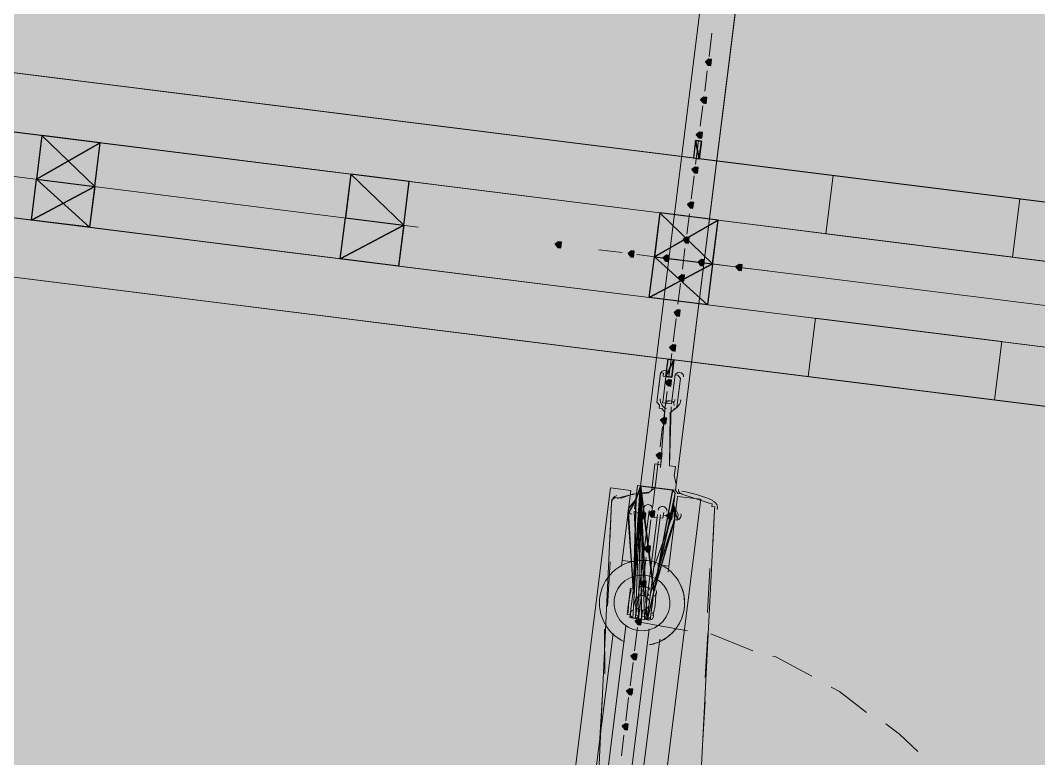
# Model space of a CAD drawing. Header units: metres. Extents: x -4 to 509425, y 7549 to 4732445.
# Drawn here: x 476042.056 to 476044.991, y 4719727.924 to 4719730.053 of the extents above; entities that cross this region are included whole.
import ezdxf

# ---------------------------------------------------------------- set-up
doc = ezdxf.new("R2010")
doc.units = ezdxf.units.M
doc.header["$LTSCALE"] = 0.01
doc.header["$MEASUREMENT"] = 0
doc.layers.get('0').update_dxf_attribs({"lineweight": 0})
doc.layers.add('_SUBESTACIÓN', color=1, linetype='Continuous')
doc.layers.add('SUBESTACION LA VID', color=253, linetype='Continuous')

# ---------------------------------------------------------------- blocks, each defined once
blk = doc.blocks.new('A$Cfff6051d')
at = {"layer": 'SUBESTACION LA VID', "transparency": 33554687}
h = blk.add_hatch(color=256, dxfattribs=at)
h.dxf.hatch_style = 2
h.paths.add_polyline_path([(476044.0471, 4719729.931), (476044.0482, 4719729.9394), (476044.0398, 4719729.9405), (476044.0303, 4719729.9331), (476044.0377, 4719729.9237), (476044.0461, 4719729.9226)])
h = blk.add_hatch(color=256, dxfattribs=at)
h.dxf.hatch_style = 2
h.paths.add_polyline_path([(476044.0334, 4719729.8218), (476044.0345, 4719729.8302), (476044.0261, 4719729.8313), (476044.0166, 4719729.8239), (476044.024, 4719729.8145), (476044.0324, 4719729.8134)])
h = blk.add_hatch(color=256, dxfattribs=at)
h.dxf.hatch_style = 2
h.paths.add_polyline_path([(476044.0208, 4719729.721), (476044.0219, 4719729.7294), (476044.0135, 4719729.7305), (476044.004, 4719729.7231), (476044.0114, 4719729.7137), (476044.0198, 4719729.7126)])
h = blk.add_hatch(color=256, dxfattribs=at)
h.dxf.hatch_style = 2
h.paths.add_polyline_path([(476044.0082, 4719729.6202), (476044.0092, 4719729.6286), (476044.0008, 4719729.6297), (476043.9914, 4719729.6223), (476043.9987, 4719729.6129), (476044.0071, 4719729.6118)])
h = blk.add_hatch(color=256, dxfattribs=at)
h.dxf.hatch_style = 2
h.paths.add_polyline_path([(476043.9955, 4719729.5194), (476043.9966, 4719729.5278), (476043.9882, 4719729.5289), (476043.9787, 4719729.5215), (476043.9861, 4719729.5121), (476043.9945, 4719729.511)])
h = blk.add_hatch(color=256, dxfattribs=at)
h.dxf.hatch_style = 2
h.paths.add_polyline_path([(476043.9829, 4719729.4186), (476043.9839, 4719729.427), (476043.9755, 4719729.4281), (476043.9661, 4719729.4207), (476043.9734, 4719729.4113), (476043.9818, 4719729.4102)])
h = blk.add_hatch(color=256, dxfattribs=at)
h.dxf.hatch_style = 2
h.paths.add_polyline_path([(476043.6143, 4719729.4051), (476043.6154, 4719729.4135), (476043.607, 4719729.4146), (476043.5975, 4719729.4072), (476043.6049, 4719729.3978), (476043.6133, 4719729.3967)])
h = blk.add_hatch(color=256, dxfattribs=at)
h.dxf.hatch_style = 2
h.paths.add_polyline_path([(476043.8243, 4719729.3788), (476043.8254, 4719729.3872), (476043.817, 4719729.3882), (476043.8075, 4719729.3809), (476043.8149, 4719729.3714), (476043.8233, 4719729.3704)])
h = blk.add_hatch(color=256, dxfattribs=at)
h.dxf.hatch_style = 2
h.paths.add_polyline_path([(476043.9251, 4719729.3661), (476043.9262, 4719729.3745), (476043.9178, 4719729.3756), (476043.9083, 4719729.3682), (476043.9157, 4719729.3588), (476043.9241, 4719729.3577)])
h = blk.add_hatch(color=256, dxfattribs=at)
h.dxf.hatch_style = 2
h.paths.add_polyline_path([(476044.0259, 4719729.3535), (476044.027, 4719729.3619), (476044.0186, 4719729.3629), (476044.0091, 4719729.3556), (476044.0165, 4719729.3461), (476044.0249, 4719729.3451)])
h = blk.add_hatch(color=256, dxfattribs=at)
h.dxf.hatch_style = 2
h.paths.add_polyline_path([(476044.1351, 4719729.3398), (476044.1362, 4719729.3482), (476044.1278, 4719729.3493), (476044.1183, 4719729.3419), (476044.1257, 4719729.3325), (476044.1341, 4719729.3314)])
h = blk.add_hatch(color=256, dxfattribs=at)
h.dxf.hatch_style = 2
h.paths.add_polyline_path([(476043.9692, 4719729.3094), (476043.9703, 4719729.3178), (476043.9619, 4719729.3189), (476043.9524, 4719729.3115), (476043.9597, 4719729.3021), (476043.9681, 4719729.301)])
h = blk.add_hatch(color=256, dxfattribs=at)
h.dxf.hatch_style = 2
h.paths.add_polyline_path([(476043.9566, 4719729.2086), (476043.9576, 4719729.217), (476043.9492, 4719729.2181), (476043.9398, 4719729.2107), (476043.9471, 4719729.2013), (476043.9555, 4719729.2002)])
h = blk.add_hatch(color=256, dxfattribs=at)
h.dxf.hatch_style = 2
h.paths.add_polyline_path([(476043.9439, 4719729.1078), (476043.945, 4719729.1162), (476043.9366, 4719729.1173), (476043.9271, 4719729.1099), (476043.9345, 4719729.1005), (476043.9429, 4719729.0994)])
h = blk.add_hatch(color=256, dxfattribs=at)
h.dxf.hatch_style = 2
h.paths.add_polyline_path([(476043.9313, 4719729.007), (476043.9323, 4719729.0154), (476043.9239, 4719729.0165), (476043.9145, 4719729.0091), (476043.9218, 4719728.9997), (476043.9302, 4719728.9986)])
h = blk.add_hatch(color=256, dxfattribs=at)
h.dxf.hatch_style = 2
h.paths.add_polyline_path([(476043.9176, 4719728.8978), (476043.9187, 4719728.9062), (476043.9103, 4719728.9072), (476043.9008, 4719728.8999), (476043.9081, 4719728.8904), (476043.9165, 4719728.8894)])
h = blk.add_hatch(color=256, dxfattribs=at)
h.dxf.hatch_style = 2
h.paths.add_polyline_path([(476043.905, 4719728.797), (476043.906, 4719728.8054), (476043.8976, 4719728.8064), (476043.8882, 4719728.7991), (476043.8955, 4719728.7896), (476043.9039, 4719728.7886)])
h = blk.add_hatch(color=256, dxfattribs=at)
h.dxf.hatch_style = 2
h.paths.add_polyline_path([(476043.8576, 4719728.6237), (476043.8587, 4719728.6321), (476043.8503, 4719728.6332), (476043.8408, 4719728.6258), (476043.8482, 4719728.6164), (476043.8566, 4719728.6153)])
h = blk.add_hatch(color=256, dxfattribs=at)
h.dxf.hatch_style = 2
h.paths.add_polyline_path([(476043.8839, 4719728.629), (476043.885, 4719728.6374), (476043.8766, 4719728.6384), (476043.8671, 4719728.6311), (476043.8744, 4719728.6216), (476043.8828, 4719728.6206)])
h = blk.add_hatch(color=256, dxfattribs=at)
h.dxf.hatch_style = 2
h.paths.add_polyline_path([(476043.9343, 4719728.6227), (476043.9354, 4719728.6311), (476043.927, 4719728.6321), (476043.9175, 4719728.6248), (476043.9248, 4719728.6153), (476043.9332, 4719728.6143)])
h = blk.add_hatch(color=256, dxfattribs=at)
h.dxf.hatch_style = 2
h.paths.add_polyline_path([(476043.8713, 4719728.5282), (476043.8723, 4719728.5366), (476043.8639, 4719728.5376), (476043.8545, 4719728.5303), (476043.8618, 4719728.5208), (476043.8702, 4719728.5198)])
h = blk.add_hatch(color=256, dxfattribs=at)
h.dxf.hatch_style = 2
h.paths.add_polyline_path([(476043.8586, 4719728.4274), (476043.8597, 4719728.4358), (476043.8513, 4719728.4368), (476043.8418, 4719728.4295), (476043.8492, 4719728.42), (476043.8576, 4719728.419)])
h = blk.add_hatch(color=256, dxfattribs=at)
h.dxf.hatch_style = 2
h.paths.add_polyline_path([(476043.8449, 4719728.3182), (476043.846, 4719728.3266), (476043.8376, 4719728.3276), (476043.8281, 4719728.3203), (476043.8355, 4719728.3108), (476043.8439, 4719728.3098)])
h = blk.add_hatch(color=256, dxfattribs=at)
h.dxf.hatch_style = 2
h.paths.add_polyline_path([(476043.8323, 4719728.2174), (476043.8333, 4719728.2258), (476043.8249, 4719728.2268), (476043.8155, 4719728.2195), (476043.8228, 4719728.21), (476043.8312, 4719728.209)])
h = blk.add_hatch(color=256, dxfattribs=at)
h.dxf.hatch_style = 2
h.paths.add_polyline_path([(476043.8197, 4719728.1166), (476043.8207, 4719728.125), (476043.8123, 4719728.126), (476043.8029, 4719728.1187), (476043.8102, 4719728.1092), (476043.8186, 4719728.1082)])
h = blk.add_hatch(color=256, dxfattribs=at)
h.dxf.hatch_style = 2
h.paths.add_polyline_path([(476043.807, 4719728.0158), (476043.8081, 4719728.0242), (476043.7997, 4719728.0252), (476043.7902, 4719728.0179), (476043.7976, 4719728.0084), (476043.806, 4719728.0074)])
at = {"layer": 'SUBESTACION LA VID', "lineweight": 15}
for p, q in [((476043.843, 4719728.7109), (476044.0241, 4719730.1558)), ((476043.9438, 4719728.6983), (476044.1249, 4719730.1431)), ((476044.0408, 4719729.9489), (476044.0493, 4719730.0161)), ((476054.4792, 4719728.3416), (476041.4671, 4719729.9729)), ((476054.4792, 4719728.3416), (476041.4671, 4719729.9729)), ((476044.0282, 4719729.8481), (476044.0356, 4719729.9069)), ((476044.0156, 4719729.7473), (476044.0229, 4719729.8061)), ((476054.3153, 4719728.1915), (476041.5972, 4719729.786)), ((476054.3153, 4719728.1915), (476041.5972, 4719729.786)), ((476042.0875, 4719729.4771), (476042.118, 4719729.7207)), ((476042.118, 4719729.7207), (476042.0875, 4719729.4771)), ((476042.2555, 4719729.456), (476042.2861, 4719729.6996)), ((476042.2861, 4719729.6996), (476042.2555, 4719729.456)), ((476044.0019, 4719729.6381), (476044.0103, 4719729.7053)), ((476044.0124, 4719729.6538), (476044.0187, 4719729.7042)), ((476043.2027, 4719729.4567), (476041.9426, 4719729.6147)), ((476042.9779, 4719729.3654), (476043.0085, 4719729.609)), ((476043.0085, 4719729.609), (476042.9779, 4719729.3654)), ((476043.9892, 4719729.5373), (476043.9977, 4719729.6045)), ((476044.3988, 4719729.6054), (476044.9364, 4719729.538)), ((476043.1459, 4719729.3444), (476043.1765, 4719729.588)), ((476043.1765, 4719729.588), (476043.1459, 4719729.3444)), ((476054.2848, 4719727.9479), (476041.5667, 4719729.5424)), ((476054.2848, 4719727.9479), (476041.5667, 4719729.5424)), ((476043.8684, 4719729.2538), (476043.8989, 4719729.4974)), ((476043.8989, 4719729.4974), (476043.8684, 4719729.2538)), ((476043.9766, 4719729.4365), (476043.984, 4719729.4953)), ((476044.0364, 4719729.2327), (476044.0669, 4719729.4763)), ((476044.0669, 4719729.4763), (476044.0364, 4719729.2327)), ((476044.3777, 4719729.4374), (476044.9154, 4719729.37)), ((476054.4065, 4719727.762), (476041.3944, 4719729.3933)), ((476054.4065, 4719727.762), (476041.3944, 4719729.3933)), ((476043.964, 4719729.3357), (476043.9713, 4719729.3945)), ((476043.7907, 4719729.383), (476043.7235, 4719729.3914)), ((476043.8999, 4719729.3693), (476043.8327, 4719729.3777)), ((476044.0007, 4719729.3567), (476043.9335, 4719729.3651)), ((476045.2608, 4719729.1987), (476044.0007, 4719729.3567)), ((476044.1015, 4719729.344), (476044.0427, 4719729.3514)), ((476044.2107, 4719729.3303), (476044.1435, 4719729.3387)), ((476043.9513, 4719729.2349), (476043.9587, 4719729.2937)), ((476043.9376, 4719729.1257), (476043.9461, 4719729.1929)), ((476044.3472, 4719729.1938), (476044.8848, 4719729.1264)), ((476043.925, 4719729.0249), (476043.9334, 4719729.0921)), ((476043.9397, 4719729.0742), (476043.9334, 4719729.0238)), ((476043.8998, 4719729.028), (476043.8903, 4719728.9524)), ((476043.8987, 4719729.0196), (476043.8956, 4719728.9944)), ((476043.9166, 4719729.0259), (476043.9082, 4719728.9587)), ((476043.9334, 4719728.9555), (476043.9418, 4719729.0227)), ((476043.9502, 4719728.9534), (476043.9586, 4719729.0206)), ((476044.3261, 4719729.0258), (476044.8637, 4719728.9584)), ((476043.9124, 4719728.924), (476043.9197, 4719728.9829)), ((476043.9145, 4719728.9408), (476043.9007, 4719728.7634)), ((476043.9313, 4719728.9387), (476043.927, 4719728.7686)), ((476043.8997, 4719728.8232), (476043.9071, 4719728.882)), ((476043.886, 4719728.714), (476043.8945, 4719728.7812)), ((476043.8776, 4719728.6468), (476043.8881, 4719728.7308)), ((476043.8335, 4719728.7036), (476043.8261, 4719728.6448)), ((476043.8419, 4719728.7025), (476043.8419, 4719728.7025)), ((476043.843, 4719728.7109), (476043.9354, 4719728.6993)), ((476043.9343, 4719728.6909), (476043.9343, 4719728.6909)), ((476043.9427, 4719728.6899), (476043.9354, 4719728.6311)), ((476043.76, 4719728.6616), (476043.7547, 4719728.5513)), ((476043.8293, 4719728.67), (476043.8093, 4719728.6469)), ((476043.8083, 4719728.6385), (476043.8219, 4719728.4064)), ((476043.8134, 4719728.3392), (476043.8503, 4719728.6332)), ((476043.8167, 4719728.6374), (476043.8167, 4719728.6374)), ((476043.8335, 4719728.6353), (476043.8251, 4719728.6364)), ((476043.8324, 4719728.4904), (476043.8251, 4719728.6364)), ((476043.8671, 4719728.6311), (476043.8302, 4719728.3371)), ((476043.8335, 4719728.6353), (476043.8503, 4719728.6332)), ((476043.8346, 4719728.6437), (476043.8346, 4719728.6437)), ((476043.8514, 4719728.6416), (476043.8492, 4719728.6248)), ((476043.8587, 4719728.6321), (476043.8587, 4719728.6321)), ((476043.866, 4719728.6227), (476043.8682, 4719728.6395)), ((476043.8671, 4719728.6311), (476043.8839, 4719728.629)), ((476043.9102, 4719728.6342), (476043.908, 4719728.6174)), ((476043.927, 4719728.6321), (476043.927, 4719728.6321)), ((476043.9385, 4719728.6563), (476043.9522, 4719728.629)), ((476044.0519, 4719728.5397), (476044.0561, 4719728.6415)), ((476043.8923, 4719728.6279), (476043.8554, 4719728.3339)), ((476043.865, 4719728.546), (476043.8734, 4719728.6132)), ((476043.9427, 4719728.6216), (476043.8723, 4719728.4001)), ((476043.8817, 4719728.4757), (476043.9343, 4719728.6227)), ((476043.908, 4719728.6174), (476043.8996, 4719728.6185)), ((476043.9259, 4719728.6237), (476043.9091, 4719728.6258)), ((476043.7557, 4719728.4915), (476043.7483, 4719728.3644)), ((476043.824, 4719728.4914), (476043.7904, 4719728.4957)), ((476043.8523, 4719728.4452), (476043.8597, 4719728.504)), ((476043.9248, 4719728.4788), (476043.8912, 4719728.483)), ((476044.0361, 4719728.3454), (476044.0435, 4719728.4725)), ((476043.8219, 4719728.4064), (476043.8219, 4719728.4064)), ((476043.8397, 4719728.3444), (476043.8471, 4719728.4032)), ((476043.846, 4719728.3948), (476043.8481, 4719728.4116)), ((476043.8544, 4719728.3938), (476043.8565, 4719728.4106)), ((476043.8723, 4719728.4001), (476043.8723, 4719728.4001)), ((476043.8145, 4719728.3476), (476043.8145, 4719728.3476)), ((476043.8218, 4719728.3381), (476043.8218, 4719728.3381)), ((476043.8407, 4719728.3528), (476043.8376, 4719728.3276)), ((476043.8491, 4719728.3518), (476043.846, 4719728.3266)), ((476043.8649, 4719728.3413), (476043.8649, 4719728.3413)), ((476043.4459, 4719725.4757), (476043.8008, 4719728.3066)), ((476043.8365, 4719728.3192), (476043.9783, 4719728.2929)), ((476043.5131, 4719725.4673), (476043.868, 4719728.2982)), ((476043.7641, 4719728.2856), (476043.6019, 4719726.992)), ((476043.7399, 4719728.2972), (476043.7409, 4719728.1691)), ((476043.826, 4719728.2352), (476043.8344, 4719728.3024)), ((476044.0297, 4719728.1585), (476044.0371, 4719728.2855)), ((476044.0455, 4719728.2845), (476044.1673, 4719728.2351)), ((476043.8985, 4719728.2688), (476043.7531, 4719727.1096)), ((476043.8134, 4719728.1344), (476043.8218, 4719728.2016)), ((476043.7335, 4719728.1103), (476043.7261, 4719727.9832)), ((476043.8007, 4719728.0336), (476043.8091, 4719728.1008)), ((476044.0223, 4719727.9632), (476044.0297, 4719728.0902)), ((476043.7881, 4719727.9328), (476043.7955, 4719727.9916))]:
    blk.add_line(p, q, dxfattribs=at)
at = {"layer": 'SUBESTACION LA VID', "lineweight": 0}
for p, q in [((476043.8989, 4719729.4974), (476041.656, 4719729.7786)), ((476043.9956, 4719729.6559), (476047.9605, 4719729.1588)), ((476043.8684, 4719729.2538), (476041.6255, 4719729.535)), ((476045.2262, 4719729.331), (476043.8989, 4719729.4974)), ((476045.1956, 4719729.0874), (476043.8684, 4719729.2538)), ((476043.9229, 4719729.0763), (476047.8879, 4719728.5792)), ((476043.843, 4719728.7109), (476043.9438, 4719728.6983))]:
    blk.add_line(p, q, dxfattribs=at)
at = {"layer": 'SUBESTACION LA VID', "lineweight": 15}
for points in [[(476043.843, 4719728.7109), (476043.9438, 4719728.6983), (476044.1249, 4719730.1431), (476044.0241, 4719730.1558), (476043.843, 4719728.7109)], [(476047.9605, 4719729.1588), (476044.0124, 4719729.6538), (476044.0187, 4719729.7042), (476044.0019, 4719729.7063), (476043.9956, 4719729.6559), (476041.6183, 4719729.954), (476041.5814, 4719729.66), (476041.6402, 4719729.6526), (476041.656, 4719729.7786), (476042.118, 4719729.7207), (476042.1022, 4719729.5947), (476042.2703, 4719729.5736), (476042.2861, 4719729.6996), (476043.0085, 4719729.609), (476042.9927, 4719729.483), (476043.1607, 4719729.462), (476043.1765, 4719729.588), (476043.8989, 4719729.4974), (476043.8831, 4719729.3714), (476044.0511, 4719729.3503), (476044.0669, 4719729.4763), (476045.2262, 4719729.331)], [(476047.9605, 4719729.1588), (476044.0124, 4719729.6538), (476044.0187, 4719729.7042), (476044.0019, 4719729.7063), (476043.9956, 4719729.6559), (476041.6183, 4719729.954), (476041.5814, 4719729.66), (476041.6402, 4719729.6526), (476041.656, 4719729.7786), (476042.118, 4719729.7207), (476042.1022, 4719729.5947), (476042.2703, 4719729.5736), (476042.2861, 4719729.6996), (476043.0085, 4719729.609), (476042.9927, 4719729.483), (476043.1607, 4719729.462), (476043.1765, 4719729.588), (476043.8989, 4719729.4974), (476043.8831, 4719729.3714), (476044.0511, 4719729.3503), (476044.0669, 4719729.4763), (476045.2262, 4719729.331)], [(476043.9956, 4719729.6559), (476044.0019, 4719729.7063), (476044.0187, 4719729.7042)], [(476043.9956, 4719729.6559), (476044.0019, 4719729.7063), (476044.0187, 4719729.7042), (476044.0124, 4719729.6538)], [(476047.8879, 4719728.5792), (476043.9397, 4719729.0742), (476043.9334, 4719729.0238), (476043.9166, 4719729.0259), (476043.9229, 4719729.0763), (476041.5456, 4719729.3743), (476041.5814, 4719729.66), (476041.6402, 4719729.6526), (476041.6255, 4719729.535), (476042.0875, 4719729.4771), (476042.1022, 4719729.5947), (476042.2703, 4719729.5736), (476042.2555, 4719729.456), (476042.9779, 4719729.3654), (476042.9927, 4719729.483), (476043.1607, 4719729.462), (476043.1459, 4719729.3444), (476043.8684, 4719729.2538), (476043.8831, 4719729.3714), (476044.0511, 4719729.3503), (476044.0364, 4719729.2327), (476045.1956, 4719729.0874)], [(476047.8879, 4719728.5792), (476043.9397, 4719729.0742), (476043.9334, 4719729.0238), (476043.9166, 4719729.0259), (476043.9229, 4719729.0763), (476041.5456, 4719729.3743), (476041.5814, 4719729.66), (476041.6402, 4719729.6526), (476041.6255, 4719729.535), (476042.0875, 4719729.4771), (476042.1022, 4719729.5947), (476042.2703, 4719729.5736), (476042.2555, 4719729.456), (476042.9779, 4719729.3654), (476042.9927, 4719729.483), (476043.1607, 4719729.462), (476043.1459, 4719729.3444), (476043.8684, 4719729.2538), (476043.8831, 4719729.3714), (476044.0511, 4719729.3503), (476044.0364, 4719729.2327), (476045.1956, 4719729.0874)], [(476044.3777, 4719729.4374), (476044.3988, 4719729.6054), (476044.9364, 4719729.538), (476044.9154, 4719729.37)], [(476044.3988, 4719729.6054), (476044.3777, 4719729.4374), (476044.9154, 4719729.37), (476044.9364, 4719729.538)], [(476044.3261, 4719729.0258), (476044.3472, 4719729.1938), (476044.8848, 4719729.1264), (476044.8637, 4719728.9584)], [(476044.3472, 4719729.1938), (476044.3261, 4719729.0258), (476044.8637, 4719728.9584), (476044.8848, 4719729.1264)], [(476043.9229, 4719729.0763), (476043.9166, 4719729.0259), (476043.9334, 4719729.0238), (476043.9397, 4719729.0742)], [(476043.9229, 4719729.0763), (476043.9166, 4719729.0259), (476043.9334, 4719729.0238)], [(476043.6573, 4719726.4816), (476043.76, 4719728.6616), (476043.761, 4719728.67), (476043.7705, 4719728.6773), (476043.7873, 4719728.6752), (476043.823, 4719728.6878), (476043.8398, 4719728.6857), (476043.8661, 4719728.6909), (476043.8755, 4719728.6983), (476043.8766, 4719728.7067), (476043.8787, 4719728.7235), (476043.8808, 4719728.7403), (476043.8839, 4719728.7655), (476043.885, 4719728.7739), (476043.9018, 4719728.7718), (476043.9124, 4719728.924), (476043.905, 4719728.9335), (476043.8966, 4719728.9346), (476043.8977, 4719728.943), (476043.8903, 4719728.9524), (476043.8987, 4719729.0196), (476043.8998, 4719729.028), (476043.9008, 4719729.0364), (476043.9092, 4719729.0354), (476043.9082, 4719729.027), (476043.9166, 4719729.0259), (476043.9082, 4719728.9587), (476043.9071, 4719728.9503), (476043.9155, 4719728.9492), (476043.9239, 4719728.9482), (476043.9323, 4719728.9471), (476043.9334, 4719728.9555), (476043.9418, 4719729.0227), (476043.9428, 4719729.0311), (476043.9512, 4719729.0301), (476043.9586, 4719729.0206), (476043.9502, 4719728.9534), (476043.9491, 4719728.945), (476043.9481, 4719728.9366), (476043.9386, 4719728.9293), (476043.9292, 4719728.9219), (476043.927, 4719728.7686), (476043.9438, 4719728.7665), (476043.9427, 4719728.7581), (476043.9406, 4719728.7413), (476043.9459, 4719728.7151), (476043.9438, 4719728.6983), (476043.9511, 4719728.6888), (476043.9595, 4719728.6878), (476044.0005, 4719728.6741), (476044.0414, 4719728.6604), (476044.0498, 4719728.6594), (476044.0488, 4719728.651), (476044.0572, 4719728.6499), (476044.0561, 4719728.6415), (476043.9461, 4719726.471)], [(476043.9018, 4719728.7718), (476043.885, 4719728.7739), (476043.8839, 4719728.7655), (476043.8808, 4719728.7403), (476043.8787, 4719728.7235), (476043.8766, 4719728.7067)], [(476043.9438, 4719728.6983), (476043.9459, 4719728.7151), (476043.9406, 4719728.7413), (476043.9427, 4719728.7581), (476043.9438, 4719728.7665), (476043.927, 4719728.7686)], [(476043.7883, 4719728.4789), (476043.8157, 4719728.6973), (476043.7569, 4719728.7046), (476043.3051, 4719725.1009)], [(476043.9522, 4719728.629), (476043.9511, 4719728.6206), (476043.95, 4719728.6122), (476043.9416, 4719728.6132), (476043.8817, 4719728.4074), (476043.8807, 4719728.399), (476043.8796, 4719728.3906), (476043.8786, 4719728.3822), (476043.8775, 4719728.3738), (476043.8765, 4719728.3654), (476043.8754, 4719728.357), (476043.8743, 4719728.3486), (476043.8733, 4719728.3402), (476043.8722, 4719728.3318), (476043.8628, 4719728.3245), (476043.8544, 4719728.3255), (476043.846, 4719728.3266), (476043.8376, 4719728.3276), (476043.8292, 4719728.3287), (476043.8208, 4719728.3297), (476043.8124, 4719728.3308), (476043.8134, 4719728.3392), (476043.805, 4719728.3402), (476043.8061, 4719728.3486), (476043.8071, 4719728.357), (476043.8082, 4719728.3654), (476043.8093, 4719728.3738), (476043.8103, 4719728.3822), (476043.8114, 4719728.3906), (476043.8124, 4719728.399), (476043.8135, 4719728.4074), (476043.8145, 4719728.4158), (476043.8229, 4719728.4148), (476043.8072, 4719728.6301), (476043.8083, 4719728.6385), (476043.8093, 4719728.6469), (476043.8293, 4719728.67), (476043.8335, 4719728.7036), (476043.8346, 4719728.712), (476043.843, 4719728.7109), (476043.9354, 4719728.6993), (476043.9427, 4719728.6899), (476043.9385, 4719728.6563), (476043.9522, 4719728.629)], [(476043.8203, 4719727.1011), (476044.0173, 4719728.672), (476043.9501, 4719728.6804), (476043.9227, 4719728.462)], [(476043.8912, 4719728.6195), (476043.8828, 4719728.6206), (476043.885, 4719728.6374)], [(476043.9007, 4719728.6269), (476043.9007, 4719728.6269), (476043.8638, 4719728.3329)], [(476044.225, 4719728.2193), (476044.2334, 4719728.2183), (476044.3374, 4719728.1626)], [(476044.393, 4719728.13), (476044.4172, 4719728.1184), (476044.4948, 4719728.0575)], [(476044.5505, 4719728.0249), (476044.5893, 4719727.9945), (476044.6429, 4719727.9451)]]:
    blk.add_lwpolyline(points, dxfattribs=at)
at = {"layer": 'SUBESTACION LA VID', "lineweight": 0}
for points in [[(476041.6183, 4719729.954), (476051.9507, 4719728.6586), (476043.9956, 4719729.6559)], [(476041.6183, 4719729.954), (476051.9507, 4719728.6586), (476043.9956, 4719729.6559)], [(476042.118, 4719729.7207), (476043.8989, 4719729.4974), (476041.656, 4719729.7786)], [(476042.118, 4719729.7207), (476043.8989, 4719729.4974), (476045.2262, 4719729.331), (476046.713, 4719729.1446)], [(476043.1765, 4719729.588), (476042.118, 4719729.7207), (476043.0085, 4719729.609)], [(476043.1765, 4719729.588), (476042.118, 4719729.7207), (476043.0085, 4719729.609)], [(476051.9507, 4719728.6586), (476047.9857, 4719729.1557), (476043.9956, 4719729.6559), (476047.9605, 4719729.1588)], [(476042.0875, 4719729.4771), (476043.8684, 4719729.2538), (476041.6255, 4719729.535)], [(476043.1459, 4719729.3444), (476042.0875, 4719729.4771), (476042.9779, 4719729.3654)], [(476042.0875, 4719729.4771), (476043.8684, 4719729.2538), (476045.1956, 4719729.0874), (476046.6825, 4719728.901)], [(476043.1459, 4719729.3444), (476042.0875, 4719729.4771), (476042.9779, 4719729.3654)], [(476041.5456, 4719729.3743), (476051.878, 4719728.079), (476043.9229, 4719729.0763)], [(476041.5456, 4719729.3743), (476051.878, 4719728.079), (476043.9229, 4719729.0763)], [(476051.878, 4719728.079), (476047.9131, 4719728.5761), (476043.9229, 4719729.0763), (476047.8879, 4719728.5792)], [(476043.843, 4719728.7109), (476043.8208, 4719728.3297), (476043.843, 4719728.7109), (476043.8208, 4719728.3297), (476043.843, 4719728.7109), (476043.8208, 4719728.3297), (476043.843, 4719728.7109), (476043.8208, 4719728.3297), (476043.843, 4719728.7109), (476043.8292, 4719728.3287), (476043.843, 4719728.7109), (476043.8292, 4719728.3287), (476043.843, 4719728.7109), (476043.8292, 4719728.3287)], [(476043.8346, 4719728.712), (476043.8293, 4719728.67), (476043.8346, 4719728.712), (476043.8293, 4719728.67)], [(476043.8335, 4719728.7036), (476043.8293, 4719728.67), (476043.8335, 4719728.7036), (476043.8293, 4719728.67), (476043.8335, 4719728.7036)], [(476043.843, 4719728.7109), (476043.8376, 4719728.3276), (476043.843, 4719728.7109), (476043.846, 4719728.3266), (476043.843, 4719728.7109), (476043.846, 4719728.3266), (476043.843, 4719728.7109), (476043.8544, 4719728.3255), (476043.843, 4719728.7109), (476043.8544, 4719728.3255), (476043.843, 4719728.7109), (476043.8544, 4719728.3255), (476043.843, 4719728.7109), (476043.8628, 4719728.3245), (476043.843, 4719728.7109), (476043.8628, 4719728.3245), (476043.843, 4719728.7109), (476043.8628, 4719728.3245), (476043.843, 4719728.7109)], [(476043.8817, 4719728.4074), (476043.9354, 4719728.6993), (476043.8817, 4719728.4074), (476043.9354, 4719728.6993)], [(476043.9343, 4719728.6909), (476043.8817, 4719728.4074), (476043.9427, 4719728.6899), (476043.8817, 4719728.4074), (476043.9427, 4719728.6899)], [(476043.8093, 4719728.6469), (476043.8072, 4719728.6301), (476043.8093, 4719728.6469), (476043.8072, 4719728.6301), (476043.8093, 4719728.6469), (476043.8072, 4719728.6301), (476043.8093, 4719728.6469)], [(476043.8083, 4719728.6385), (476043.8093, 4719728.6469), (476043.8083, 4719728.6385)], [(476043.9385, 4719728.6563), (476043.9416, 4719728.6132), (476043.9385, 4719728.6563), (476043.9416, 4719728.6132), (476043.9385, 4719728.6563), (476043.9416, 4719728.6132), (476043.9385, 4719728.6563), (476043.95, 4719728.6122), (476043.9385, 4719728.6563), (476043.95, 4719728.6122), (476043.9385, 4719728.6563)], [(476043.9511, 4719728.6206), (476043.9522, 4719728.629), (476043.9511, 4719728.6206)], [(476043.8145, 4719728.4158), (476043.805, 4719728.3402), (476043.8145, 4719728.4158), (476043.805, 4719728.3402), (476043.8145, 4719728.4158), (476043.805, 4719728.3402), (476043.8145, 4719728.4158), (476043.805, 4719728.3402)], [(476043.8135, 4719728.4074), (476043.8061, 4719728.3486), (476043.8135, 4719728.4074), (476043.8061, 4719728.3486), (476043.8135, 4719728.4074), (476043.805, 4719728.3402), (476043.8135, 4719728.4074), (476043.805, 4719728.3402), (476043.8135, 4719728.4074)], [(476043.8124, 4719728.399), (476043.8061, 4719728.3486), (476043.8124, 4719728.399), (476043.8061, 4719728.3486), (476043.8124, 4719728.399)], [(476043.8103, 4719728.3822), (476043.8093, 4719728.3738), (476043.8103, 4719728.3822), (476043.8082, 4719728.3654), (476043.8114, 4719728.3906), (476043.8082, 4719728.3654), (476043.8114, 4719728.3906), (476043.8082, 4719728.3654), (476043.8114, 4719728.3906), (476043.8082, 4719728.3654), (476043.8114, 4719728.3906), (476043.8071, 4719728.357), (476043.8124, 4719728.399), (476043.8071, 4719728.357), (476043.8124, 4719728.399), (476043.8071, 4719728.357), (476043.8124, 4719728.399), (476043.8071, 4719728.357)], [(476043.8229, 4719728.4148), (476043.8124, 4719728.3308), (476043.8229, 4719728.4148), (476043.8124, 4719728.3308), (476043.8229, 4719728.4148), (476043.8124, 4719728.3308), (476043.8229, 4719728.4148), (476043.8124, 4719728.3308), (476043.8229, 4719728.4148), (476043.8124, 4719728.3308), (476043.8229, 4719728.4148), (476043.8124, 4719728.3308), (476043.8229, 4719728.4148)], [(476043.8229, 4719728.4148), (476043.8134, 4719728.3392), (476043.8229, 4719728.4148), (476043.8134, 4719728.3392), (476043.8229, 4719728.4148), (476043.8134, 4719728.3392), (476043.8229, 4719728.4148), (476043.8134, 4719728.3392), (476043.8229, 4719728.4148), (476043.8134, 4719728.3392), (476043.8229, 4719728.4148), (476043.8134, 4719728.3392)], [(476043.8712, 4719728.3234), (476043.8817, 4719728.4074), (476043.8722, 4719728.3318), (476043.8817, 4719728.4074), (476043.8722, 4719728.3318), (476043.8817, 4719728.4074), (476043.8722, 4719728.3318), (476043.8817, 4719728.4074), (476043.8722, 4719728.3318), (476043.8817, 4719728.4074), (476043.8722, 4719728.3318), (476043.8817, 4719728.4074), (476043.8722, 4719728.3318), (476043.8817, 4719728.4074), (476043.8722, 4719728.3318), (476043.8817, 4719728.4074), (476043.8722, 4719728.3318), (476043.8817, 4719728.4074), (476043.8722, 4719728.3318), (476043.8807, 4719728.399), (476043.8722, 4719728.3318), (476043.8807, 4719728.399), (476043.8722, 4719728.3318), (476043.8807, 4719728.399), (476043.8733, 4719728.3402), (476043.8807, 4719728.399), (476043.8733, 4719728.3402), (476043.8807, 4719728.399), (476043.8733, 4719728.3402), (476043.8807, 4719728.399)], [(476043.8733, 4719728.3402), (476043.8796, 4719728.3906), (476043.8733, 4719728.3402), (476043.8796, 4719728.3906), (476043.8743, 4719728.3486), (476043.8796, 4719728.3906), (476043.8743, 4719728.3486), (476043.8796, 4719728.3906), (476043.8743, 4719728.3486), (476043.8786, 4719728.3822), (476043.8743, 4719728.3486)], [(476043.8754, 4719728.357), (476043.8786, 4719728.3822), (476043.8754, 4719728.357), (476043.8786, 4719728.3822), (476043.8754, 4719728.357), (476043.8775, 4719728.3738), (476043.8765, 4719728.3654), (476043.8775, 4719728.3738), (476043.8765, 4719728.3654)]]:
    blk.add_lwpolyline(points, dxfattribs=at)
at = {"layer": 'SUBESTACION LA VID'}
for points in [[(476044.0471, 4719729.931), (476044.0482, 4719729.9394), (476044.0398, 4719729.9405), (476044.0303, 4719729.9331), (476044.0377, 4719729.9237), (476044.0461, 4719729.9226)], [(476044.0334, 4719729.8218), (476044.0345, 4719729.8302), (476044.0261, 4719729.8313), (476044.0166, 4719729.8239), (476044.024, 4719729.8145), (476044.0324, 4719729.8134)], [(476042.1022, 4719729.5947), (476042.2703, 4719729.5736), (476042.118, 4719729.7207)], [(476042.118, 4719729.7207), (476042.1022, 4719729.5947), (476042.2861, 4719729.6996)], [(476042.2703, 4719729.5736), (476042.2861, 4719729.6996), (476042.118, 4719729.7207)], [(476044.0208, 4719729.721), (476044.0219, 4719729.7294), (476044.0135, 4719729.7305), (476044.004, 4719729.7231), (476044.0114, 4719729.7137), (476044.0198, 4719729.7126)], [(476042.2861, 4719729.6996), (476042.1022, 4719729.5947), (476042.2703, 4719729.5736)], [(476043.9956, 4719729.6559), (476044.0124, 4719729.6538), (476044.0019, 4719729.7063)], [(476044.0124, 4719729.6538), (476044.0187, 4719729.7042), (476044.0019, 4719729.7063)], [(476044.0082, 4719729.6202), (476044.0092, 4719729.6286), (476044.0008, 4719729.6297), (476043.9914, 4719729.6223), (476043.9987, 4719729.6129), (476044.0071, 4719729.6118)], [(476042.9927, 4719729.483), (476043.1607, 4719729.462), (476043.0085, 4719729.609)], [(476043.0085, 4719729.609), (476042.9927, 4719729.483), (476043.1607, 4719729.462)], [(476043.1607, 4719729.462), (476043.1765, 4719729.588), (476043.0085, 4719729.609)], [(476043.1765, 4719729.588), (476043.0085, 4719729.609), (476043.1607, 4719729.462)], [(476042.0875, 4719729.4771), (476042.1022, 4719729.5947), (476042.2555, 4719729.456)], [(476042.1022, 4719729.5947), (476042.2703, 4719729.5736), (476042.0875, 4719729.4771)], [(476042.2703, 4719729.5736), (476042.2555, 4719729.456), (476042.0875, 4719729.4771)], [(476042.2555, 4719729.456), (476042.1022, 4719729.5947), (476042.2703, 4719729.5736)], [(476043.9955, 4719729.5194), (476043.9966, 4719729.5278), (476043.9882, 4719729.5289), (476043.9787, 4719729.5215), (476043.9861, 4719729.5121), (476043.9945, 4719729.511)], [(476042.9779, 4719729.3654), (476042.9927, 4719729.483), (476043.1607, 4719729.462)], [(476042.9927, 4719729.483), (476043.1607, 4719729.462), (476042.9779, 4719729.3654)], [(476043.8831, 4719729.3714), (476044.0511, 4719729.3503), (476043.8989, 4719729.4974)], [(476043.8989, 4719729.4974), (476043.8831, 4719729.3714), (476044.0669, 4719729.4763)], [(476044.0511, 4719729.3503), (476044.0669, 4719729.4763), (476043.8989, 4719729.4974)], [(476043.1459, 4719729.3444), (476042.9779, 4719729.3654), (476043.1607, 4719729.462)], [(476043.1607, 4719729.462), (476043.1459, 4719729.3444), (476042.9779, 4719729.3654)], [(476044.0669, 4719729.4763), (476043.8831, 4719729.3714), (476044.0511, 4719729.3503)], [(476043.9829, 4719729.4186), (476043.9839, 4719729.427), (476043.9755, 4719729.4281), (476043.9661, 4719729.4207), (476043.9734, 4719729.4113), (476043.9818, 4719729.4102)], [(476043.6143, 4719729.4051), (476043.6154, 4719729.4135), (476043.607, 4719729.4146), (476043.5975, 4719729.4072), (476043.6049, 4719729.3978), (476043.6133, 4719729.3967)], [(476043.8243, 4719729.3788), (476043.8254, 4719729.3872), (476043.817, 4719729.3882), (476043.8075, 4719729.3809), (476043.8149, 4719729.3714), (476043.8233, 4719729.3704)], [(476043.8684, 4719729.2538), (476043.8831, 4719729.3714), (476044.0364, 4719729.2327)], [(476043.8831, 4719729.3714), (476044.0511, 4719729.3503), (476043.8684, 4719729.2538)], [(476044.0364, 4719729.2327), (476043.8831, 4719729.3714), (476044.0511, 4719729.3503)], [(476043.9251, 4719729.3661), (476043.9262, 4719729.3745), (476043.9178, 4719729.3756), (476043.9083, 4719729.3682), (476043.9157, 4719729.3588), (476043.9241, 4719729.3577)], [(476044.0511, 4719729.3503), (476044.0364, 4719729.2327), (476043.8684, 4719729.2538)], [(476044.0259, 4719729.3535), (476044.027, 4719729.3619), (476044.0186, 4719729.3629), (476044.0091, 4719729.3556), (476044.0165, 4719729.3461), (476044.0249, 4719729.3451)], [(476044.1351, 4719729.3398), (476044.1362, 4719729.3482), (476044.1278, 4719729.3493), (476044.1183, 4719729.3419), (476044.1257, 4719729.3325), (476044.1341, 4719729.3314)], [(476043.9692, 4719729.3094), (476043.9703, 4719729.3178), (476043.9619, 4719729.3189), (476043.9524, 4719729.3115), (476043.9597, 4719729.3021), (476043.9681, 4719729.301)], [(476043.9566, 4719729.2086), (476043.9576, 4719729.217), (476043.9492, 4719729.2181), (476043.9398, 4719729.2107), (476043.9471, 4719729.2013), (476043.9555, 4719729.2002)], [(476043.9439, 4719729.1078), (476043.945, 4719729.1162), (476043.9366, 4719729.1173), (476043.9271, 4719729.1099), (476043.9345, 4719729.1005), (476043.9429, 4719729.0994)], [(476043.9229, 4719729.0763), (476043.9397, 4719729.0742), (476043.9166, 4719729.0259)], [(476043.9397, 4719729.0742), (476043.9334, 4719729.0238), (476043.9166, 4719729.0259)], [(476043.9313, 4719729.007), (476043.9323, 4719729.0154), (476043.9239, 4719729.0165), (476043.9145, 4719729.0091), (476043.9218, 4719728.9997), (476043.9302, 4719728.9986)], [(476043.9176, 4719728.8978), (476043.9187, 4719728.9062), (476043.9103, 4719728.9072), (476043.9008, 4719728.8999), (476043.9081, 4719728.8904), (476043.9165, 4719728.8894)], [(476043.905, 4719728.797), (476043.906, 4719728.8054), (476043.8976, 4719728.8064), (476043.8882, 4719728.7991), (476043.8955, 4719728.7896), (476043.9039, 4719728.7886)], [(476043.8817, 4719728.4074), (476043.8628, 4719728.3245), (476043.843, 4719728.7109)], [(476043.9354, 4719728.6993), (476043.8817, 4719728.4074), (476043.843, 4719728.7109)], [(476043.8293, 4719728.67), (476043.8072, 4719728.6301), (476043.8093, 4719728.6469)], [(476043.8576, 4719728.6237), (476043.8587, 4719728.6321), (476043.8503, 4719728.6332), (476043.8408, 4719728.6258), (476043.8482, 4719728.6164), (476043.8566, 4719728.6153)], [(476043.8839, 4719728.629), (476043.885, 4719728.6374), (476043.8766, 4719728.6384), (476043.8671, 4719728.6311), (476043.8744, 4719728.6216), (476043.8828, 4719728.6206)], [(476043.9416, 4719728.6132), (476043.8817, 4719728.4074), (476043.9385, 4719728.6563)], [(476043.9343, 4719728.6227), (476043.9354, 4719728.6311), (476043.927, 4719728.6321), (476043.9175, 4719728.6248), (476043.9248, 4719728.6153), (476043.9332, 4719728.6143)], [(476043.8713, 4719728.5282), (476043.8723, 4719728.5366), (476043.8639, 4719728.5376), (476043.8545, 4719728.5303), (476043.8618, 4719728.5208), (476043.8702, 4719728.5198)], [(476043.8586, 4719728.4274), (476043.8597, 4719728.4358), (476043.8513, 4719728.4368), (476043.8418, 4719728.4295), (476043.8492, 4719728.42), (476043.8576, 4719728.419)], [(476043.8449, 4719728.3182), (476043.846, 4719728.3266), (476043.8376, 4719728.3276), (476043.8281, 4719728.3203), (476043.8355, 4719728.3108), (476043.8439, 4719728.3098)], [(476043.8323, 4719728.2174), (476043.8333, 4719728.2258), (476043.8249, 4719728.2268), (476043.8155, 4719728.2195), (476043.8228, 4719728.21), (476043.8312, 4719728.209)], [(476043.8197, 4719728.1166), (476043.8207, 4719728.125), (476043.8123, 4719728.126), (476043.8029, 4719728.1187), (476043.8102, 4719728.1092), (476043.8186, 4719728.1082)], [(476043.807, 4719728.0158), (476043.8081, 4719728.0242), (476043.7997, 4719728.0252), (476043.7902, 4719728.0179), (476043.7976, 4719728.0084), (476043.806, 4719728.0074)]]:
    blk.add_lwpolyline(points, close=True, dxfattribs=at)
at = {"layer": 'SUBESTACION LA VID', "lineweight": 0}
for points in [[(476044.0471, 4719729.931), (476044.0482, 4719729.9394), (476044.0398, 4719729.9405), (476044.0303, 4719729.9331), (476044.0377, 4719729.9237), (476044.0461, 4719729.9226)], [(476044.0334, 4719729.8218), (476044.0345, 4719729.8302), (476044.0261, 4719729.8313), (476044.0166, 4719729.8239), (476044.024, 4719729.8145), (476044.0324, 4719729.8134)], [(476042.1022, 4719729.5947), (476042.2703, 4719729.5736), (476042.118, 4719729.7207)], [(476042.118, 4719729.7207), (476042.1022, 4719729.5947), (476042.2861, 4719729.6996)], [(476042.2703, 4719729.5736), (476042.2861, 4719729.6996), (476042.118, 4719729.7207)], [(476044.0208, 4719729.721), (476044.0219, 4719729.7294), (476044.0135, 4719729.7305), (476044.004, 4719729.7231), (476044.0114, 4719729.7137), (476044.0198, 4719729.7126)], [(476042.2861, 4719729.6996), (476042.1022, 4719729.5947), (476042.2703, 4719729.5736)], [(476043.9956, 4719729.6559), (476044.0124, 4719729.6538), (476044.0019, 4719729.7063)], [(476044.0124, 4719729.6538), (476044.0187, 4719729.7042), (476044.0019, 4719729.7063)], [(476044.0082, 4719729.6202), (476044.0092, 4719729.6286), (476044.0008, 4719729.6297), (476043.9914, 4719729.6223), (476043.9987, 4719729.6129), (476044.0071, 4719729.6118)], [(476042.9927, 4719729.483), (476043.1607, 4719729.462), (476043.0085, 4719729.609)], [(476043.0085, 4719729.609), (476042.9927, 4719729.483), (476043.1607, 4719729.462)], [(476043.1607, 4719729.462), (476043.1765, 4719729.588), (476043.0085, 4719729.609)], [(476043.1765, 4719729.588), (476043.0085, 4719729.609), (476043.1607, 4719729.462)], [(476042.0875, 4719729.4771), (476042.1022, 4719729.5947), (476042.2555, 4719729.456)], [(476042.1022, 4719729.5947), (476042.2703, 4719729.5736), (476042.0875, 4719729.4771)], [(476042.2703, 4719729.5736), (476042.2555, 4719729.456), (476042.0875, 4719729.4771)], [(476042.2555, 4719729.456), (476042.1022, 4719729.5947), (476042.2703, 4719729.5736)], [(476043.9955, 4719729.5194), (476043.9966, 4719729.5278), (476043.9882, 4719729.5289), (476043.9787, 4719729.5215), (476043.9861, 4719729.5121), (476043.9945, 4719729.511)], [(476042.9779, 4719729.3654), (476042.9927, 4719729.483), (476043.1607, 4719729.462)], [(476042.9927, 4719729.483), (476043.1607, 4719729.462), (476042.9779, 4719729.3654)], [(476043.8831, 4719729.3714), (476044.0511, 4719729.3503), (476043.8989, 4719729.4974)], [(476043.8989, 4719729.4974), (476043.8831, 4719729.3714), (476044.0669, 4719729.4763)], [(476044.0511, 4719729.3503), (476044.0669, 4719729.4763), (476043.8989, 4719729.4974)], [(476043.1459, 4719729.3444), (476042.9779, 4719729.3654), (476043.1607, 4719729.462)], [(476043.1607, 4719729.462), (476043.1459, 4719729.3444), (476042.9779, 4719729.3654)], [(476044.0669, 4719729.4763), (476043.8831, 4719729.3714), (476044.0511, 4719729.3503)], [(476043.9829, 4719729.4186), (476043.9839, 4719729.427), (476043.9755, 4719729.4281), (476043.9661, 4719729.4207), (476043.9734, 4719729.4113), (476043.9818, 4719729.4102)], [(476043.6143, 4719729.4051), (476043.6154, 4719729.4135), (476043.607, 4719729.4146), (476043.5975, 4719729.4072), (476043.6049, 4719729.3978), (476043.6133, 4719729.3967)], [(476043.8243, 4719729.3788), (476043.8254, 4719729.3872), (476043.817, 4719729.3882), (476043.8075, 4719729.3809), (476043.8149, 4719729.3714), (476043.8233, 4719729.3704)], [(476043.8684, 4719729.2538), (476043.8831, 4719729.3714), (476044.0364, 4719729.2327)], [(476043.8831, 4719729.3714), (476044.0511, 4719729.3503), (476043.8684, 4719729.2538)], [(476044.0364, 4719729.2327), (476043.8831, 4719729.3714), (476044.0511, 4719729.3503)], [(476043.9251, 4719729.3661), (476043.9262, 4719729.3745), (476043.9178, 4719729.3756), (476043.9083, 4719729.3682), (476043.9157, 4719729.3588), (476043.9241, 4719729.3577)], [(476044.0511, 4719729.3503), (476044.0364, 4719729.2327), (476043.8684, 4719729.2538)], [(476044.0259, 4719729.3535), (476044.027, 4719729.3619), (476044.0186, 4719729.3629), (476044.0091, 4719729.3556), (476044.0165, 4719729.3461), (476044.0249, 4719729.3451)], [(476044.1351, 4719729.3398), (476044.1362, 4719729.3482), (476044.1278, 4719729.3493), (476044.1183, 4719729.3419), (476044.1257, 4719729.3325), (476044.1341, 4719729.3314)], [(476043.9692, 4719729.3094), (476043.9703, 4719729.3178), (476043.9619, 4719729.3189), (476043.9524, 4719729.3115), (476043.9597, 4719729.3021), (476043.9681, 4719729.301)], [(476043.9566, 4719729.2086), (476043.9576, 4719729.217), (476043.9492, 4719729.2181), (476043.9398, 4719729.2107), (476043.9471, 4719729.2013), (476043.9555, 4719729.2002)], [(476043.9439, 4719729.1078), (476043.945, 4719729.1162), (476043.9366, 4719729.1173), (476043.9271, 4719729.1099), (476043.9345, 4719729.1005), (476043.9429, 4719729.0994)], [(476043.9229, 4719729.0763), (476043.9397, 4719729.0742), (476043.9166, 4719729.0259)], [(476043.9397, 4719729.0742), (476043.9334, 4719729.0238), (476043.9166, 4719729.0259)], [(476043.9313, 4719729.007), (476043.9323, 4719729.0154), (476043.9239, 4719729.0165), (476043.9145, 4719729.0091), (476043.9218, 4719728.9997), (476043.9302, 4719728.9986)], [(476043.9176, 4719728.8978), (476043.9187, 4719728.9062), (476043.9103, 4719728.9072), (476043.9008, 4719728.8999), (476043.9081, 4719728.8904), (476043.9165, 4719728.8894)], [(476043.905, 4719728.797), (476043.906, 4719728.8054), (476043.8976, 4719728.8064), (476043.8882, 4719728.7991), (476043.8955, 4719728.7896), (476043.9039, 4719728.7886)], [(476043.8817, 4719728.4074), (476043.8628, 4719728.3245), (476043.843, 4719728.7109)], [(476043.9354, 4719728.6993), (476043.8817, 4719728.4074), (476043.843, 4719728.7109)], [(476043.8293, 4719728.67), (476043.8072, 4719728.6301), (476043.8093, 4719728.6469)], [(476043.8576, 4719728.6237), (476043.8587, 4719728.6321), (476043.8503, 4719728.6332), (476043.8408, 4719728.6258), (476043.8482, 4719728.6164), (476043.8566, 4719728.6153)], [(476043.8839, 4719728.629), (476043.885, 4719728.6374), (476043.8766, 4719728.6384), (476043.8671, 4719728.6311), (476043.8744, 4719728.6216), (476043.8828, 4719728.6206)], [(476043.9416, 4719728.6132), (476043.8817, 4719728.4074), (476043.9385, 4719728.6563)], [(476043.9343, 4719728.6227), (476043.9354, 4719728.6311), (476043.927, 4719728.6321), (476043.9175, 4719728.6248), (476043.9248, 4719728.6153), (476043.9332, 4719728.6143)], [(476043.8713, 4719728.5282), (476043.8723, 4719728.5366), (476043.8639, 4719728.5376), (476043.8545, 4719728.5303), (476043.8618, 4719728.5208), (476043.8702, 4719728.5198)], [(476043.8586, 4719728.4274), (476043.8597, 4719728.4358), (476043.8513, 4719728.4368), (476043.8418, 4719728.4295), (476043.8492, 4719728.42), (476043.8576, 4719728.419)], [(476043.8449, 4719728.3182), (476043.846, 4719728.3266), (476043.8376, 4719728.3276), (476043.8281, 4719728.3203), (476043.8355, 4719728.3108), (476043.8439, 4719728.3098)], [(476043.8323, 4719728.2174), (476043.8333, 4719728.2258), (476043.8249, 4719728.2268), (476043.8155, 4719728.2195), (476043.8228, 4719728.21), (476043.8312, 4719728.209)], [(476043.8197, 4719728.1166), (476043.8207, 4719728.125), (476043.8123, 4719728.126), (476043.8029, 4719728.1187), (476043.8102, 4719728.1092), (476043.8186, 4719728.1082)], [(476043.807, 4719728.0158), (476043.8081, 4719728.0242), (476043.7997, 4719728.0252), (476043.7902, 4719728.0179), (476043.7976, 4719728.0084), (476043.806, 4719728.0074)]]:
    blk.add_lwpolyline(points, close=True, dxfattribs=at)
at = {"layer": 'SUBESTACION LA VID'}
for points in [[(476044.0019, 4719729.7063), (476044.0019, 4719729.7063), (476044.0124, 4719729.6538), (476044.0124, 4719729.6538), (476044.0124, 4719729.6538), (476043.9956, 4719729.6559), (476043.9956, 4719729.6559), (476043.9956, 4719729.6559), (476044.0019, 4719729.7063), (476044.0019, 4719729.7063)], [(476044.0187, 4719729.7042), (476044.0187, 4719729.7042), (476044.0019, 4719729.7063), (476044.0019, 4719729.7063), (476044.0019, 4719729.7063), (476044.0124, 4719729.6538), (476044.0124, 4719729.6538), (476044.0124, 4719729.6538), (476044.0187, 4719729.7042), (476044.0187, 4719729.7042)], [(476043.9166, 4719729.0259), (476043.9166, 4719729.0259), (476043.9397, 4719729.0742), (476043.9397, 4719729.0742), (476043.9397, 4719729.0742), (476043.9229, 4719729.0763), (476043.9229, 4719729.0763), (476043.9229, 4719729.0763), (476043.9166, 4719729.0259), (476043.9166, 4719729.0259)], [(476043.9334, 4719729.0238), (476043.9334, 4719729.0238), (476043.9166, 4719729.0259), (476043.9166, 4719729.0259), (476043.9166, 4719729.0259), (476043.9397, 4719729.0742), (476043.9397, 4719729.0742), (476043.9397, 4719729.0742), (476043.9334, 4719729.0238), (476043.9334, 4719729.0238)], [(476043.8229, 4719728.4148), (476043.8229, 4719728.4148), (476043.8293, 4719728.67), (476043.8293, 4719728.67), (476043.8293, 4719728.67), (476043.843, 4719728.7109), (476043.843, 4719728.7109), (476043.843, 4719728.7109), (476043.8229, 4719728.4148), (476043.8229, 4719728.4148)], [(476043.8072, 4719728.6301), (476043.8072, 4719728.6301), (476043.8229, 4719728.4148), (476043.8229, 4719728.4148), (476043.8229, 4719728.4148), (476043.8293, 4719728.67), (476043.8293, 4719728.67), (476043.8293, 4719728.67), (476043.8072, 4719728.6301), (476043.8072, 4719728.6301)]]:
    blk.add_open_spline(points, degree=3, knots=[0, 0, 0, 0, 1, 1, 1, 2, 2, 2, 3, 3, 3, 3], dxfattribs=at)
at = {"layer": 'SUBESTACION LA VID', "lineweight": 0}
for points in [[(476044.0019, 4719729.7063), (476044.0019, 4719729.7063), (476044.0124, 4719729.6538), (476044.0124, 4719729.6538), (476044.0124, 4719729.6538), (476043.9956, 4719729.6559), (476043.9956, 4719729.6559), (476043.9956, 4719729.6559), (476044.0019, 4719729.7063), (476044.0019, 4719729.7063)], [(476044.0187, 4719729.7042), (476044.0187, 4719729.7042), (476044.0019, 4719729.7063), (476044.0019, 4719729.7063), (476044.0019, 4719729.7063), (476044.0124, 4719729.6538), (476044.0124, 4719729.6538), (476044.0124, 4719729.6538), (476044.0187, 4719729.7042), (476044.0187, 4719729.7042)], [(476043.9166, 4719729.0259), (476043.9166, 4719729.0259), (476043.9397, 4719729.0742), (476043.9397, 4719729.0742), (476043.9397, 4719729.0742), (476043.9229, 4719729.0763), (476043.9229, 4719729.0763), (476043.9229, 4719729.0763), (476043.9166, 4719729.0259), (476043.9166, 4719729.0259)], [(476043.9334, 4719729.0238), (476043.9334, 4719729.0238), (476043.9166, 4719729.0259), (476043.9166, 4719729.0259), (476043.9166, 4719729.0259), (476043.9397, 4719729.0742), (476043.9397, 4719729.0742), (476043.9397, 4719729.0742), (476043.9334, 4719729.0238), (476043.9334, 4719729.0238)], [(476043.8229, 4719728.4148), (476043.8229, 4719728.4148), (476043.8293, 4719728.67), (476043.8293, 4719728.67), (476043.8293, 4719728.67), (476043.843, 4719728.7109), (476043.843, 4719728.7109), (476043.843, 4719728.7109), (476043.8229, 4719728.4148), (476043.8229, 4719728.4148)], [(476043.8072, 4719728.6301), (476043.8072, 4719728.6301), (476043.8229, 4719728.4148), (476043.8229, 4719728.4148), (476043.8229, 4719728.4148), (476043.8293, 4719728.67), (476043.8293, 4719728.67), (476043.8293, 4719728.67), (476043.8072, 4719728.6301), (476043.8072, 4719728.6301)]]:
    blk.add_open_spline(points, degree=3, knots=[0, 0, 0, 0, 1, 1, 1, 2, 2, 2, 3, 3, 3, 3], dxfattribs=at)
at = {"layer": 'SUBESTACION LA VID', "lineweight": 15}
for points, knots in [([(476043.9256, 4719729.03), (476043.9259, 4719729.037), (476043.9205, 4719729.043), (476043.9136, 4719729.0433), (476043.9065, 4719729.0437), (476043.9006, 4719729.0383), (476043.9002, 4719729.0313)], [0, 0, 0, 0, 1, 1, 1, 2, 2, 2, 2]), ([(476043.9676, 4719729.0247), (476043.968, 4719729.0317), (476043.9625, 4719729.0377), (476043.9556, 4719729.038), (476043.9485, 4719729.0384), (476043.9426, 4719729.033), (476043.9422, 4719729.026)], [0, 0, 0, 0, 1, 1, 1, 2, 2, 2, 2]), ([(476043.9403, 4719728.9428), (476043.9406, 4719728.9498), (476043.9352, 4719728.9558), (476043.9282, 4719728.9562), (476043.9212, 4719728.9565), (476043.9153, 4719728.9511), (476043.9149, 4719728.9441)], [0, 0, 0, 0, 1, 1, 1, 2, 2, 2, 2]), ([(476043.8112, 4719728.6486), (476043.8087, 4719728.6452), (476043.8081, 4719728.6408), (476043.8094, 4719728.6369), (476043.8108, 4719728.633), (476043.814, 4719728.63), (476043.818, 4719728.6288)], [0, 0, 0, 0, 1, 1, 1, 2, 2, 2, 2]), ([(476043.8771, 4719728.6426), (476043.8779, 4719728.6496), (476043.873, 4719728.6559), (476043.8661, 4719728.6568), (476043.8591, 4719728.6577), (476043.8527, 4719728.6528), (476043.8519, 4719728.6458)], [0, 0, 0, 0, 1, 1, 1, 2, 2, 2, 2]), ([(476043.9191, 4719728.6374), (476043.9199, 4719728.6443), (476043.915, 4719728.6507), (476043.9081, 4719728.6516), (476043.9011, 4719728.6524), (476043.8947, 4719728.6475), (476043.8939, 4719728.6405)], [0, 0, 0, 0, 1, 1, 1, 2, 2, 2, 2]), ([(476043.9477, 4719728.6126), (476043.9518, 4719728.6127), (476043.9557, 4719728.6148), (476043.958, 4719728.6183), (476043.9603, 4719728.6217), (476043.9608, 4719728.6261), (476043.9592, 4719728.63)], [0, 0, 0, 0, 1, 1, 1, 2, 2, 2, 2]), ([(476043.8685, 4719728.2523), (476043.9284, 4719728.2627), (476043.9717, 4719728.3154), (476043.9703, 4719728.3762), (476043.9689, 4719728.4369), (476043.9232, 4719728.4875), (476043.8628, 4719728.4951), (476043.8025, 4719728.5027), (476043.7457, 4719728.4649), (476043.7294, 4719728.4064), (476043.713, 4719728.3478), (476043.7419, 4719728.2861), (476043.7974, 4719728.2612)], [0, 0, 0, 0, 1, 1, 1, 2, 2, 2, 3, 3, 3, 4, 4, 4, 4]), ([(476043.9274, 4719728.3633), (476043.9329, 4719728.4074), (476043.9016, 4719728.4476), (476043.8576, 4719728.4531), (476043.8135, 4719728.4586), (476043.7733, 4719728.4274), (476043.7678, 4719728.3833), (476043.7622, 4719728.3392), (476043.7935, 4719728.299), (476043.8376, 4719728.2935), (476043.8816, 4719728.288), (476043.9219, 4719728.3192), (476043.9274, 4719728.3633)], [0, 0, 0, 0, 1, 1, 1, 2, 2, 2, 3, 3, 3, 4, 4, 4, 4]), ([(476043.8685, 4719728.2523), (476043.9092, 4719728.2594), (476043.9437, 4719728.2864), (476043.9601, 4719728.3244), (476043.9766, 4719728.3623), (476043.9729, 4719728.4059), (476043.9503, 4719728.4405)], [0, 0, 0, 0, 1, 1, 1, 2, 2, 2, 2]), ([(476043.8266, 4719728.4186), (476043.824, 4719728.4163), (476043.8224, 4719728.4129), (476043.8223, 4719728.4094), (476043.8222, 4719728.4059), (476043.8236, 4719728.4024), (476043.8261, 4719728.4)], [0, 0, 0, 0, 1, 1, 1, 2, 2, 2, 2]), ([(476043.8686, 4719728.3707), (476043.87, 4719728.3823), (476043.8618, 4719728.3928), (476043.8502, 4719728.3943), (476043.8386, 4719728.3958), (476043.828, 4719728.3875), (476043.8266, 4719728.3759), (476043.8251, 4719728.3643), (476043.8333, 4719728.3538), (476043.8449, 4719728.3523), (476043.8565, 4719728.3508), (476043.8671, 4719728.3591), (476043.8686, 4719728.3707)], [0, 0, 0, 0, 1, 1, 1, 2, 2, 2, 3, 3, 3, 4, 4, 4, 4]), ([(476043.8414, 4719728.398), (476043.8448, 4719728.4), (476043.8471, 4719728.4035), (476043.8476, 4719728.4074), (476043.8481, 4719728.4114), (476043.8467, 4719728.4153), (476043.8439, 4719728.4181)], [0, 0, 0, 0, 1, 1, 1, 2, 2, 2, 2]), ([(476043.8706, 4719728.4147), (476043.8672, 4719728.4127), (476043.8649, 4719728.4092), (476043.8644, 4719728.4053), (476043.8639, 4719728.4014), (476043.8653, 4719728.3975), (476043.8681, 4719728.3947)], [0, 0, 0, 0, 1, 1, 1, 2, 2, 2, 2]), ([(476043.8834, 4719728.3928), (476043.8864, 4719728.3946), (476043.8886, 4719728.3975), (476043.8894, 4719728.401), (476043.8902, 4719728.4044), (476043.8894, 4719728.4081), (476043.8874, 4719728.411)], [0, 0, 0, 0, 1, 1, 1, 2, 2, 2, 2]), ([(476043.8202, 4719728.3528), (476043.8155, 4719728.35), (476043.813, 4719728.3446), (476043.8141, 4719728.3393), (476043.8152, 4719728.3339), (476043.8196, 4719728.3299), (476043.825, 4719728.3292)], [0, 0, 0, 0, 1, 1, 1, 2, 2, 2, 2]), ([(476043.825, 4719728.3292), (476043.8304, 4719728.3285), (476043.8356, 4719728.3314), (476043.838, 4719728.3363), (476043.8404, 4719728.3412), (476043.8393, 4719728.347), (476043.8355, 4719728.3509)], [0, 0, 0, 0, 1, 1, 1, 2, 2, 2, 2]), ([(476043.8622, 4719728.3475), (476043.8575, 4719728.3448), (476043.855, 4719728.3393), (476043.8561, 4719728.334), (476043.8572, 4719728.3287), (476043.8616, 4719728.3246), (476043.867, 4719728.3239)], [0, 0, 0, 0, 1, 1, 1, 2, 2, 2, 2]), ([(476043.867, 4719728.3239), (476043.8724, 4719728.3233), (476043.8776, 4719728.3261), (476043.88, 4719728.331), (476043.8824, 4719728.3359), (476043.8813, 4719728.3418), (476043.8775, 4719728.3456)], [0, 0, 0, 0, 1, 1, 1, 2, 2, 2, 2])]:
    blk.add_open_spline(points, degree=3, knots=knots, dxfattribs=at)
for points in [[(476043.9001, 4719728.9617), (476043.8995, 4719728.9492), (476043.9068, 4719728.9376), (476043.9185, 4719728.9329)], [(476043.917, 4719728.9609), (476043.9168, 4719728.9575), (476043.918, 4719728.9542), (476043.9203, 4719728.9517)], [(476043.9382, 4719728.9508), (476043.9407, 4719728.9531), (476043.9422, 4719728.9563), (476043.9424, 4719728.9596)], [(476043.9382, 4719728.9319), (476043.9502, 4719728.9355), (476043.9587, 4719728.9463), (476043.9593, 4719728.9588)], [(476043.8678, 4719728.6924), (476043.8366, 4719728.6903), (476043.8058, 4719728.6842), (476043.7761, 4719728.6743)], [(476043.8738, 4719728.6988), (476043.8802, 4719728.6992), (476043.8853, 4719728.7044), (476043.8856, 4719728.7108)], [(476043.9526, 4719728.7005), (476043.9523, 4719728.6941), (476043.9568, 4719728.6884), (476043.9631, 4719728.6873)], [(476044.0521, 4719728.6683), (476044.0234, 4719728.6813), (476043.993, 4719728.6906), (476043.9619, 4719728.6957)], [(476043.7749, 4719728.6832), (476043.7666, 4719728.6805), (476043.7608, 4719728.6729), (476043.7604, 4719728.6642)], [(476044.0646, 4719728.6424), (476044.067, 4719728.6523), (476044.062, 4719728.6625), (476044.0527, 4719728.6666)], [(476043.8161, 4719728.4106), (476043.8104, 4719728.3892), (476043.8077, 4719728.3671), (476043.8078, 4719728.3449)], [(476043.8464, 4719728.3944), (476043.8432, 4719728.3943), (476043.84, 4719728.3933), (476043.8372, 4719728.3918)], [(476043.8469, 4719728.4203), (476043.8439, 4719728.4208), (476043.8408, 4719728.421), (476043.8377, 4719728.4211)], [(476043.8693, 4719728.4171), (476043.8662, 4719728.4178), (476043.863, 4719728.4184), (476043.8598, 4719728.4187)], [(476043.8791, 4719728.336), (476043.8847, 4719728.3574), (476043.8875, 4719728.3795), (476043.8873, 4719728.4017)], [(476043.8622, 4719728.3886), (476043.8598, 4719728.3909), (476043.857, 4719728.3925), (476043.8539, 4719728.3935)], [(476043.8279, 4719728.3377), (476043.8307, 4719728.3371), (476043.8335, 4719728.3366), (476043.8364, 4719728.3363)], [(476043.833, 4719728.358), (476043.8353, 4719728.3557), (476043.8382, 4719728.3541), (476043.8412, 4719728.3531)], [(476043.8487, 4719728.3522), (476043.8519, 4719728.3523), (476043.8551, 4719728.3533), (476043.8579, 4719728.3548)], [(476043.8493, 4719728.3347), (476043.8521, 4719728.3343), (476043.855, 4719728.334), (476043.8579, 4719728.3339)]]:
    blk.add_open_spline(points, degree=3, dxfattribs=at)

msp = doc.modelspace()

# ---------------------------------------------------------------- hatches: boundary and pattern name
at = {"layer": '_SUBESTACIÓN', "transparency": 33554559}
h = msp.add_hatch(color=1, dxfattribs=at)
h.dxf.hatch_style = 1
h.paths.add_polyline_path([(475968.6399, 4719805.825), (476089.9386, 4719790.615), (476078.1686, 4719696.74), (475956.8686, 4719711.9502)])

# ---------------------------------------------------------------- block references
at = {"linetype": 'Continuous'}
msp.add_blockref('A$Cfff6051d', (0, 0), dxfattribs=at)

doc.saveas('drawing.dxf')
